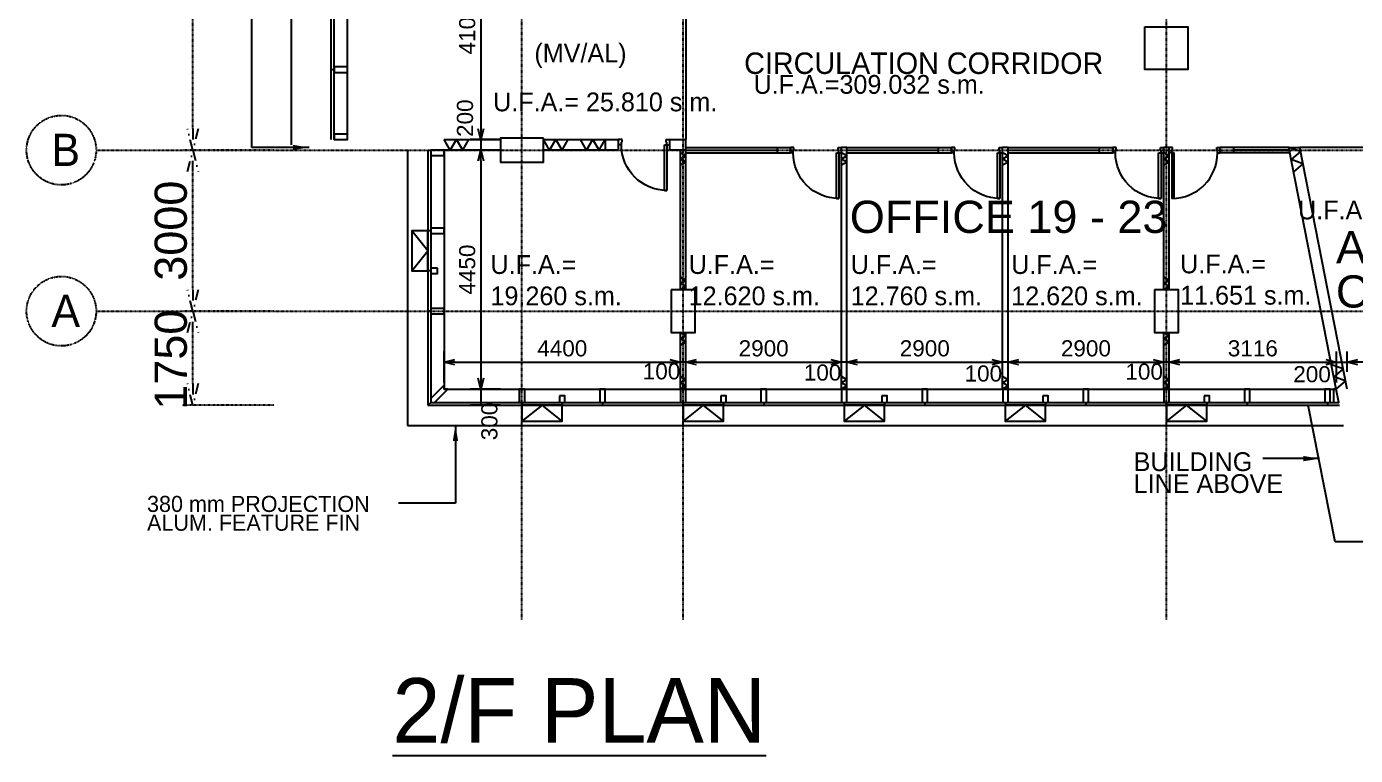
# Model space of a CAD drawing. Header units: millimetres. Extents: x 519 to 50132, y 345 to 55394.
# Drawn here: x 519 to 25263, y 1986 to 15566 of the extents above; entities that cross this region are included whole.
import ezdxf

# ---------------------------------------------------------------- set-up
doc = ezdxf.new("R2010")
doc.units = ezdxf.units.MM
doc.linetypes.add('DASHDOT', pattern=[1, 0.5, -0.25, 0, -0.25])
doc.layers.get('0').update_dxf_attribs({"color": 8})
doc.layers.get('Defpoints').update_dxf_attribs({"color": 8})
for name, color, linetype in [('DLN020__', 8, 'DASHDOT'), ('DLN030', 8, 'Continuous'), ('DLN040__', 8, 'Continuous'), ('DLN041_1', 8, 'Continuous'), ('DLN041__', 8, 'Continuous'), ('DLN061__1', 8, 'Continuous'), ('DLN210__', 8, 'Continuous'), ('DLN220__', 8, 'Continuous'), ('DLN280__', 8, 'Continuous'), ('DLN314__', 8, 'Continuous'), ('DLN324__', 8, 'Continuous'), ('DLN325__', 8, 'Continuous'), ('FITDOOR', 8, 'Continuous')]:
    doc.layers.add(name, color=color, linetype=linetype)
doc.styles.add('A_IAS_GRID$0$Standard', font='txt')
doc.styles.add('SWIS721LT450', font='swissl.ttf')
doc.styles.add('SWIS721LT750', font='swissl.ttf')
doc.dimstyles.new('INTDIM', dxfattribs={"dimscale": 200, "dimtxt": 2.25, "dimasz": 1.5, "dimexe": 1, "dimexo": 0, "dimgap": 1, "dimtad": 1, "dimdec": 0, "dimrnd": 1, "dimzin": 1, "dimdsep": 46, "dimtxsty": 'SWIS721LT450', "dimcen": 1, "dimclrd": 256, "dimclre": 256, "dimclrt": 256, "dimaunit": 1, "dimadec": 3, "dimazin": 0, "dimtfac": 1, "dimtdec": 0, "dimtix": 1, "dimtmove": 2, "dimatfit": 0, "dimfxl": 1, "dimtolj": 1, "dimtzin": 0, "dimarcsym": 0})

# ---------------------------------------------------------------- blocks, each defined once
blk = doc.blocks.new('DIMARR')
for p, q in [((-1, 0.25), (0, 0)), ((-1, 0), (0, 0)), ((0, 0), (-1, -0.25))]:
    blk.add_line(p, q)
blk = doc.blocks.new('*D244')
at = {"layer": 'Defpoints', "color": 0, "transparency": 16777216}
for p in [(3616, 13263), (5325, 13263), (5325, 10263)]:
    blk.add_point(p, dxfattribs=at)
at = {"layer": 'DLN020__', "lineweight": -2, "transparency": 16777216}
for p, q in [((5125, 13263), (3416, 13263)), ((3616, 10663), (3616, 12863)), ((5125, 10263), (3416, 10263))]:
    blk.add_line(p, q, dxfattribs=at)
at = {"layer": 'DLN020__', "lineweight": -2, "transparency": 16777216, "xscale": 400, "yscale": 400, "zscale": 400}
for p, rotation in [((3616, 13263), 90), ((3616, 10263), 270)]:
    blk.add_blockref('DIMARR', p, dxfattribs=dict(at, rotation=rotation))
at = {"layer": 'DLN020__', "transparency": 16777216, "insert": (3208, 11763), "char_height": 600, "attachment_point": 5, "rotation": 90, "style": 'SWIS721LT450'}
blk.add_mtext('\\A1;3000', dxfattribs=at)
blk = doc.blocks.new('*D245')
at = {"layer": 'Defpoints', "color": 0, "transparency": 16777216}
for p in [(3616, 22263), (5325, 22263), (5325, 13263)]:
    blk.add_point(p, dxfattribs=at)
at = {"layer": 'DLN020__', "lineweight": -2, "transparency": 16777216}
for p, q in [((5125, 22263), (3416, 22263)), ((3616, 13663), (3616, 21863)), ((5125, 13263), (3416, 13263))]:
    blk.add_line(p, q, dxfattribs=at)
at = {"layer": 'DLN020__', "lineweight": -2, "transparency": 16777216, "xscale": 400, "yscale": 400, "zscale": 400}
for p, rotation in [((3616, 22263), 90), ((3616, 13263), 270)]:
    blk.add_blockref('DIMARR', p, dxfattribs=dict(at, rotation=rotation))
at = {"layer": 'DLN020__', "transparency": 16777216, "insert": (3208, 17763), "char_height": 600, "attachment_point": 5, "rotation": 90, "style": 'SWIS721LT450'}
blk.add_mtext('\\A1;9000', dxfattribs=at)
blk = doc.blocks.new('*D252')
at = {"layer": 'Defpoints', "color": 0, "transparency": 16777216}
for p in [(3616, 10263), (5325, 10263), (5325, 8513)]:
    blk.add_point(p, dxfattribs=at)
at = {"layer": 'DLN020__', "lineweight": -2, "transparency": 16777216}
for p, q in [((5125, 10263), (3416, 10263)), ((3616, 8913), (3616, 9863)), ((5125, 8513), (3416, 8513))]:
    blk.add_line(p, q, dxfattribs=at)
at = {"layer": 'DLN020__', "lineweight": -2, "transparency": 16777216, "xscale": 400, "yscale": 400, "zscale": 400}
for p, rotation in [((3616, 10263), 90), ((3616, 8513), 270)]:
    blk.add_blockref('DIMARR', p, dxfattribs=dict(at, rotation=rotation))
at = {"layer": 'DLN020__', "transparency": 16777216, "insert": (3208, 9360), "char_height": 600, "attachment_point": 5, "rotation": 90, "style": 'SWIS721LT450'}
blk.add_mtext('\\A1;1750', dxfattribs=at)
blk = doc.blocks.new('*D298')
at = {"layer": 'Defpoints', "color": 0, "transparency": 16777216}
for p in [(24910, 9314), (21794, 8732), (24910, 8732)]:
    blk.add_point(p, dxfattribs=at)
at = {"layer": 'DLN030', "lineweight": -2, "transparency": 16777216}
for p, q in [((21794, 8932), (21794, 9514)), ((24910, 8932), (24910, 9514)), ((21994, 9314), (24710, 9314))]:
    blk.add_line(p, q, dxfattribs=at)
at = {"layer": 'DLN030', "lineweight": -2, "transparency": 16777216, "xscale": 200, "yscale": 200, "zscale": 200, "rotation": 180}
blk.add_blockref('DIMARR', (21794, 9314), dxfattribs=at)
at = {"layer": 'DLN030', "lineweight": -2, "transparency": 16777216, "xscale": 200, "yscale": 200, "zscale": 200}
blk.add_blockref('DIMARR', (24910, 9314), dxfattribs=at)
at = {"layer": 'DLN030', "transparency": 16777216, "insert": (23352, 9569), "char_height": 300, "attachment_point": 5, "style": 'SWIS721LT450'}
blk.add_mtext('\\A1;3116', dxfattribs=at)
blk = doc.blocks.new('*D300')
at = {"layer": 'Defpoints', "color": 0, "transparency": 16777216}
for p in [(21694, 9314), (18794, 8732), (21694, 8732)]:
    blk.add_point(p, dxfattribs=at)
at = {"layer": 'DLN030', "lineweight": -2, "transparency": 16777216}
for p, q in [((18794, 8932), (18794, 9514)), ((21694, 8932), (21694, 9514)), ((18994, 9314), (21494, 9314))]:
    blk.add_line(p, q, dxfattribs=at)
at = {"layer": 'DLN030', "lineweight": -2, "transparency": 16777216, "xscale": 200, "yscale": 200, "zscale": 200, "rotation": 180}
blk.add_blockref('DIMARR', (18794, 9314), dxfattribs=at)
at = {"layer": 'DLN030', "lineweight": -2, "transparency": 16777216, "xscale": 200, "yscale": 200, "zscale": 200}
blk.add_blockref('DIMARR', (21694, 9314), dxfattribs=at)
at = {"layer": 'DLN030', "transparency": 16777216, "insert": (20244, 9569), "char_height": 300, "attachment_point": 5, "style": 'SWIS721LT450'}
blk.add_mtext('\\A1;2900', dxfattribs=at)
blk = doc.blocks.new('*D301')
at = {"layer": 'Defpoints', "color": 0, "transparency": 16777216}
for p in [(18694, 9314), (15794, 8732), (18694, 8732)]:
    blk.add_point(p, dxfattribs=at)
at = {"layer": 'DLN030', "lineweight": -2, "transparency": 16777216}
for p, q in [((15794, 8932), (15794, 9514)), ((18694, 8932), (18694, 9514)), ((15994, 9314), (18494, 9314))]:
    blk.add_line(p, q, dxfattribs=at)
at = {"layer": 'DLN030', "lineweight": -2, "transparency": 16777216, "xscale": 200, "yscale": 200, "zscale": 200, "rotation": 180}
blk.add_blockref('DIMARR', (15794, 9314), dxfattribs=at)
at = {"layer": 'DLN030', "lineweight": -2, "transparency": 16777216, "xscale": 200, "yscale": 200, "zscale": 200}
blk.add_blockref('DIMARR', (18694, 9314), dxfattribs=at)
at = {"layer": 'DLN030', "transparency": 16777216, "insert": (17244, 9569), "char_height": 300, "attachment_point": 5, "style": 'SWIS721LT450'}
blk.add_mtext('\\A1;2900', dxfattribs=at)
blk = doc.blocks.new('*D302')
at = {"layer": 'Defpoints', "color": 0, "transparency": 16777216}
for p in [(15694, 9314), (12794, 8732), (15694, 8732)]:
    blk.add_point(p, dxfattribs=at)
at = {"layer": 'DLN030', "lineweight": -2, "transparency": 16777216}
for p, q in [((12794, 8932), (12794, 9514)), ((15694, 8932), (15694, 9514)), ((12994, 9314), (15494, 9314))]:
    blk.add_line(p, q, dxfattribs=at)
at = {"layer": 'DLN030', "lineweight": -2, "transparency": 16777216, "xscale": 200, "yscale": 200, "zscale": 200, "rotation": 180}
blk.add_blockref('DIMARR', (12794, 9314), dxfattribs=at)
at = {"layer": 'DLN030', "lineweight": -2, "transparency": 16777216, "xscale": 200, "yscale": 200, "zscale": 200}
blk.add_blockref('DIMARR', (15694, 9314), dxfattribs=at)
at = {"layer": 'DLN030', "transparency": 16777216, "insert": (14244, 9569), "char_height": 300, "attachment_point": 5, "style": 'SWIS721LT450'}
blk.add_mtext('\\A1;2900', dxfattribs=at)
blk = doc.blocks.new('*D303')
at = {"layer": 'Defpoints', "color": 0, "transparency": 16777216}
for p in [(21694, 9314), (21694, 8732), (21794, 8732)]:
    blk.add_point(p, dxfattribs=at)
at = {"layer": 'DLN030', "lineweight": -2, "transparency": 16777216}
for p, q in [((21694, 8932), (21694, 9514)), ((21794, 8932), (21794, 9514)), ((21794, 9314), (21694, 9314))]:
    blk.add_line(p, q, dxfattribs=at)
at = {"layer": 'DLN030', "transparency": 16777216, "insert": (21329, 9135), "char_height": 300, "attachment_point": 5, "style": 'SWIS721LT450'}
blk.add_mtext('\\A1;100', dxfattribs=at)
blk = doc.blocks.new('*D304')
at = {"layer": 'Defpoints', "color": 0, "transparency": 16777216}
for p in [(18694, 9314), (18694, 8732), (18794, 8732)]:
    blk.add_point(p, dxfattribs=at)
at = {"layer": 'DLN030', "lineweight": -2, "transparency": 16777216}
for p, q in [((18694, 8932), (18694, 9514)), ((18794, 8932), (18794, 9514)), ((18794, 9314), (18694, 9314))]:
    blk.add_line(p, q, dxfattribs=at)
at = {"layer": 'DLN030', "transparency": 16777216, "insert": (18334, 9100), "char_height": 300, "attachment_point": 5, "style": 'SWIS721LT450'}
blk.add_mtext('\\A1;100', dxfattribs=at)
blk = doc.blocks.new('*D305')
at = {"layer": 'Defpoints', "color": 0, "transparency": 16777216}
for p in [(15694, 9314), (15694, 8732), (15794, 8732)]:
    blk.add_point(p, dxfattribs=at)
at = {"layer": 'DLN030', "lineweight": -2, "transparency": 16777216}
for p, q in [((15694, 8932), (15694, 9514)), ((15794, 8932), (15794, 9514)), ((15794, 9314), (15694, 9314))]:
    blk.add_line(p, q, dxfattribs=at)
at = {"layer": 'DLN030', "transparency": 16777216, "insert": (15341, 9118), "char_height": 300, "attachment_point": 5, "style": 'SWIS721LT450'}
blk.add_mtext('\\A1;100', dxfattribs=at)
blk = doc.blocks.new('*D306')
at = {"layer": 'Defpoints', "color": 0, "transparency": 16777216}
for p in [(12694, 9314), (12694, 8732), (12794, 8732)]:
    blk.add_point(p, dxfattribs=at)
at = {"layer": 'DLN030', "lineweight": -2, "transparency": 16777216}
for p, q in [((12694, 8932), (12694, 9514)), ((12794, 8932), (12794, 9514)), ((12794, 9314), (12694, 9314))]:
    blk.add_line(p, q, dxfattribs=at)
at = {"layer": 'DLN030', "transparency": 16777216, "insert": (12342, 9141), "char_height": 300, "attachment_point": 5, "style": 'SWIS721LT450'}
blk.add_mtext('\\A1;100', dxfattribs=at)
blk = doc.blocks.new('*D307')
at = {"layer": 'Defpoints', "color": 0, "transparency": 16777216}
for p in [(12694, 9314), (8294, 8732), (12694, 8732)]:
    blk.add_point(p, dxfattribs=at)
at = {"layer": 'DLN030', "lineweight": -2, "transparency": 16777216}
for p, q in [((8294, 8932), (8294, 9514)), ((12694, 8932), (12694, 9514)), ((8494, 9314), (12494, 9314))]:
    blk.add_line(p, q, dxfattribs=at)
at = {"layer": 'DLN030', "lineweight": -2, "transparency": 16777216, "xscale": 200, "yscale": 200, "zscale": 200, "rotation": 180}
blk.add_blockref('DIMARR', (8294, 9314), dxfattribs=at)
at = {"layer": 'DLN030', "lineweight": -2, "transparency": 16777216, "xscale": 200, "yscale": 200, "zscale": 200}
blk.add_blockref('DIMARR', (12694, 9314), dxfattribs=at)
at = {"layer": 'DLN030', "transparency": 16777216, "insert": (10494, 9569), "char_height": 300, "attachment_point": 5, "style": 'SWIS721LT450'}
blk.add_mtext('\\A1;4400', dxfattribs=at)
blk = doc.blocks.new('*D323')
at = {"layer": 'Defpoints', "color": 0, "transparency": 16777216}
for p in [(9545, 17563), (8979, 13463), (9545, 13463)]:
    blk.add_point(p, dxfattribs=at)
at = {"layer": 'DLN030', "lineweight": -2, "transparency": 16777216}
for p, q in [((9345, 17563), (8779, 17563)), ((8979, 17363), (8979, 13663)), ((9345, 13463), (8779, 13463))]:
    blk.add_line(p, q, dxfattribs=at)
at = {"layer": 'DLN030', "lineweight": -2, "transparency": 16777216, "xscale": 200, "yscale": 200, "zscale": 200}
for p, rotation in [((8979, 17563), 90), ((8979, 13463), 270)]:
    blk.add_blockref('DIMARR', p, dxfattribs=dict(at, rotation=rotation))
at = {"layer": 'DLN030', "transparency": 16777216, "insert": (8725, 15513), "char_height": 300, "attachment_point": 5, "rotation": 90, "style": 'SWIS721LT450'}
blk.add_mtext('\\A1;4100', dxfattribs=at)
blk = doc.blocks.new('*D324')
at = {"layer": 'Defpoints', "color": 0, "transparency": 16777216}
for p in [(9545, 13463), (8979, 13263), (9545, 13263)]:
    blk.add_point(p, dxfattribs=at)
at = {"layer": 'DLN030', "lineweight": -2, "transparency": 16777216}
for p, q in [((9345, 13463), (8779, 13463)), ((8979, 13463), (8979, 13263)), ((9345, 13263), (8779, 13263))]:
    blk.add_line(p, q, dxfattribs=at)
at = {"layer": 'DLN030', "transparency": 16777216, "insert": (8684, 13859), "char_height": 300, "attachment_point": 5, "rotation": 90, "style": 'SWIS721LT450'}
blk.add_mtext('\\A1;200', dxfattribs=at)
blk = doc.blocks.new('*D325')
at = {"layer": 'Defpoints', "color": 0, "transparency": 16777216}
for p in [(9545, 13263), (8979, 8813), (9545, 8813)]:
    blk.add_point(p, dxfattribs=at)
at = {"layer": 'DLN030', "lineweight": -2, "transparency": 16777216}
for p, q in [((9345, 13263), (8779, 13263)), ((8979, 13063), (8979, 9013)), ((9345, 8813), (8779, 8813))]:
    blk.add_line(p, q, dxfattribs=at)
at = {"layer": 'DLN030', "lineweight": -2, "transparency": 16777216, "xscale": 200, "yscale": 200, "zscale": 200}
for p, rotation in [((8979, 13263), 90), ((8979, 8813), 270)]:
    blk.add_blockref('DIMARR', p, dxfattribs=dict(at, rotation=rotation))
at = {"layer": 'DLN030', "transparency": 16777216, "insert": (8725, 11038), "char_height": 300, "attachment_point": 5, "rotation": 90, "style": 'SWIS721LT450'}
blk.add_mtext('\\A1;4450', dxfattribs=at)
blk = doc.blocks.new('*D326')
at = {"layer": 'Defpoints', "color": 0, "transparency": 16777216}
for p in [(9545, 8813), (8979, 8513), (9545, 8513)]:
    blk.add_point(p, dxfattribs=at)
at = {"layer": 'DLN030', "lineweight": -2, "transparency": 16777216}
for p, q in [((9345, 8813), (8779, 8813)), ((8979, 8813), (8979, 8513)), ((9345, 8513), (8779, 8513))]:
    blk.add_line(p, q, dxfattribs=at)
at = {"layer": 'DLN030', "transparency": 16777216, "insert": (9138, 8208), "char_height": 300, "attachment_point": 5, "rotation": 90, "style": 'SWIS721LT450'}
blk.add_mtext('\\A1;300', dxfattribs=at)
blk = doc.blocks.new('*D336')
at = {"layer": 'Defpoints', "color": 0, "transparency": 16777216}
for p in [(25110, 9314), (24910, 8932), (25110, 8932)]:
    blk.add_point(p, dxfattribs=at)
at = {"layer": 'DLN030', "lineweight": -2, "transparency": 16777216}
for p, q in [((24910, 9132), (24910, 9514)), ((25110, 9132), (25110, 9514)), ((24910, 9314), (25110, 9314))]:
    blk.add_line(p, q, dxfattribs=at)
at = {"layer": 'DLN030', "transparency": 16777216, "insert": (24455, 9087), "char_height": 300, "attachment_point": 5, "style": 'SWIS721LT450'}
blk.add_mtext('\\A1;200', dxfattribs=at)
blk = doc.blocks.new('*D338')
at = {"layer": 'Defpoints', "color": 0, "transparency": 16777216}
for p in [(25110, 9314), (25110, 8988), (29210, 8790)]:
    blk.add_point(p, dxfattribs=at)
at = {"layer": 'DLN030', "lineweight": -2, "transparency": 16777216}
for p, q in [((25110, 9188), (25110, 9514)), ((29210, 8990), (29210, 9514)), ((29010, 9314), (25310, 9314))]:
    blk.add_line(p, q, dxfattribs=at)
at = {"layer": 'DLN030', "lineweight": -2, "transparency": 16777216, "xscale": 200, "yscale": 200, "zscale": 200, "rotation": 180}
blk.add_blockref('DIMARR', (25110, 9314), dxfattribs=at)
at = {"layer": 'DLN030', "lineweight": -2, "transparency": 16777216, "xscale": 200, "yscale": 200, "zscale": 200}
blk.add_blockref('DIMARR', (29210, 9314), dxfattribs=at)
at = {"layer": 'DLN030', "transparency": 16777216, "insert": (27160, 9569), "char_height": 300, "attachment_point": 5, "style": 'SWIS721LT450'}
blk.add_mtext('\\A1;4100', dxfattribs=at)
blk = doc.blocks.new('DR1CR2')
at = {"layer": 'FITDOOR'}
for p, q in [((-50, 0), (-50, -50)), ((-50, 0), (0, 0)), ((0, 0), (0, -25)), ((-62.5, -50), (-50, -50)), ((-62.5, -50), (-62.5, -100)), ((-62.5, -100), (0, -100)), ((-12, -25), (0, -25)), ((-12, -75), (0, -75)), ((0, -75), (0, -100))]:
    blk.add_line(p, q, dxfattribs=at)
blk = doc.blocks.new('DR1AD')
at = {"layer": 'FITDOOR'}
for p, q in [((-45, 1), (0, 1)), ((-45, 1), (-45, 0)), ((0, 0), (0, 1)), ((-45, 0), (0, 0))]:
    blk.add_line(p, q, dxfattribs=at)
blk = doc.blocks.new('DR1AM')
at = {"layer": 'FITDOOR'}
blk.add_arc((0, 0), 1, 90, 180, dxfattribs=at)
blk = doc.blocks.new('DR1CL2')
at = {"layer": 'FITDOOR'}
for p, q in [((50, 0), (0, 0)), ((0, 0), (0, -25)), ((50, 0), (50, -50)), ((12, -25), (0, -25)), ((0, -75), (0, -100)), ((12, -75), (0, -75)), ((62.5, -100), (0, -100)), ((62.5, -50), (50, -50)), ((62.5, -50), (62.5, -100))]:
    blk.add_line(p, q, dxfattribs=at)
blk = doc.blocks.new('A$C75032E79')
at = {"layer": 'DLN314__', "ltscale": 0.05}
blk.add_lwpolyline([(-750, 0), (0, 0), (0, 300), (-750, 300)], close=True, dxfattribs=at)
blk.add_lwpolyline([(-750, 300), (-375, 0), (0, 300)], dxfattribs=at)
blk = doc.blocks.new('MAGENTA')
at = {"layer": 'DLN314__'}
blk.add_line((-212508, -468222), (-212508, -468172), dxfattribs=at)
blk.add_lwpolyline([(-212458, -468472), (-212458, -468222), (-212558, -468222), (-212558, -468472)], close=True, dxfattribs=at)
blk = doc.blocks.new('MAGENTA-3')
at = {"layer": 'DLN314__'}
blk.add_line((-214208, -468222), (-214258, -468172), dxfattribs=at)
blk.add_lwpolyline([(-213958, -468543), (-213958, -468472), (-213887, -468472), (-214137, -468222), (-214208, -468222), (-214208, -468293)], close=True, dxfattribs=at)
blk = doc.blocks.new('MAGETA-2')
at = {"layer": 'DLN314__'}
blk.add_line((-211908, -468637), (-211908, -468587), dxfattribs=at)
blk.add_lwpolyline([(-211858, -468762), (-211858, -468637), (-211958, -468637), (-211958, -468762)], close=True, dxfattribs=at)
blk = doc.blocks.new('w')
at = {"layer": 'DLN061__1'}
for p, q in [((-380707, -515975), (-380854, -515719)), ((-380707, -515975), (-380559, -515719)), ((-380411, -515975), (-380559, -515719)), ((-380411, -515975), (-380263, -515719))]:
    blk.add_line(p, q, dxfattribs=at)

msp = doc.modelspace()

# ---------------------------------------------------------------- linework, layer by layer
at = {"layer": 'DLN020__'}
for p, q in [((9743.8, 4513.1), (9743.8, 51263.1)), ((12743.8, 4513.1), (12743.8, 51263.1)), ((21743.8, 4513.1), (21743.8, 51263.1)), ((1814.6, 13263.1), (45493.8, 13263.1)), ((1814.6, 10263.1), (45493.8, 10263.1))]:
    msp.add_line(p, q, dxfattribs=at)
for centre in [(1166.9, 13263.1), (1166.9, 10263.1)]:
    msp.add_circle(centre, 647.6, dxfattribs=at)
at = {"layer": 'DLN210__'}
msp.add_line((5443.8, 17663.1), (5443.8, 13363.7), dxfattribs=at)
at = {"layer": 'DLN220__', "ltscale": 0.05}
for p, q in [((12793.8, 17563.1), (12793.8, 13463.1)), ((28318.8, 13313.1), (24226.4, 13313.1)), ((24883.8, 5963.1), (24383.8, 8513.1)), ((25463.8, 5963.1), (24883.8, 5963.1))]:
    msp.add_line(p, q, dxfattribs=at)
at = {"layer": 'DLN220__'}
for p, q in [((8293.8, 13463.1), (9343.8, 13463.1)), ((10143.8, 13463.1), (11543.8, 13463.1)), ((11293.8, 13463.1), (11293.8, 13263.1)), ((11543.8, 13263.1), (11543.8, 13463.1)), ((12493.8, 13463.1), (12793.8, 13463.1)), ((12493.8, 13263.1), (12493.8, 13463.1)), ((12793.8, 13213.1), (12793.8, 13463.1)), ((9343.8, 13263.1), (8293.8, 13263.1)), ((11543.8, 13263.1), (10143.8, 13263.1)), ((12793.8, 13263.1), (12493.8, 13263.1)), ((12693.8, 10663.1), (12693.8, 13263.1)), ((12793.8, 10663.1), (12793.8, 13213.1)), ((14493.8, 13313.1), (14743.8, 13313.1)), ((14493.8, 13313.1), (14493.8, 13213.1)), ((14493.8, 13213.1), (14743.8, 13213.1)), ((14743.8, 13213.1), (14743.8, 13313.1)), ((14743.8, 13313.1), (14743.8, 13213.1)), ((14743.8, 13313.1), (14743.8, 13213.1)), ((15793.8, 13313.1), (15693.8, 13313.1)), ((15693.8, 8813.1), (15693.8, 13313.1)), ((15793.8, 8813.1), (15793.8, 13313.1)), ((17493.8, 13313.1), (17743.8, 13313.1)), ((17493.8, 13313.1), (17493.8, 13213.1)), ((17493.8, 13213.1), (17743.8, 13213.1)), ((17743.8, 13213.1), (17743.8, 13313.1)), ((17743.8, 13313.1), (17743.8, 13213.1)), ((17743.8, 13313.1), (17743.8, 13213.1)), ((18793.8, 13313.1), (18693.8, 13313.1)), ((18693.8, 8813.1), (18693.8, 13313.1)), ((18793.8, 8813.1), (18793.8, 13313.1)), ((20493.8, 13313.1), (20743.8, 13313.1)), ((20493.8, 13313.1), (20493.8, 13213.1)), ((20493.8, 13213.1), (20743.8, 13213.1)), ((20743.8, 13213.1), (20743.8, 13313.1)), ((20743.8, 13313.1), (20743.8, 13213.1)), ((20743.8, 13313.1), (20743.8, 13213.1)), ((21793.8, 13313.1), (21693.8, 13313.1)), ((21693.8, 10663.1), (21693.8, 13313.1)), ((21793.8, 10663.1), (21793.8, 13313.1)), ((22743.8, 13213.1), (22743.8, 13313.1)), ((22743.8, 13313.1), (22743.8, 13213.1)), ((22993.8, 13313.1), (22743.8, 13313.1)), ((22743.8, 13313.1), (22743.8, 13213.1)), ((22993.8, 13213.1), (22743.8, 13213.1)), ((22993.8, 13313.1), (22993.8, 13213.1)), ((24905, 8813.1), (24022.6, 13313.1)), ((24022.6, 13313.1), (24226.4, 13313.1)), ((25108.8, 8813.1), (24226.4, 13313.1)), ((12693.8, 8813.1), (12693.8, 9863.1)), ((12793.8, 8813.1), (12793.8, 9863.1)), ((21693.8, 8813.1), (21693.8, 9863.1)), ((21793.8, 8813.1), (21793.8, 9863.1))]:
    msp.add_line(p, q, dxfattribs=at)
at = {"layer": 'DLN280__'}
for points in [[(21343.8, 15563.1), (22143.8, 15563.1), (22143.8, 14763.1), (21343.8, 14763.1)], [(10143.8, 13488.1), (9343.8, 13488.1), (9343.8, 13038.1), (10143.8, 13038.1)], [(12518.8, 10663.1), (12518.8, 9863.1), (12968.8, 9863.1), (12968.8, 10663.1)], [(21518.8, 10663.1), (21518.8, 9863.1), (21968.8, 9863.1), (21968.8, 10663.1)]]:
    msp.add_lwpolyline(points, close=True, dxfattribs=at)
at = {"layer": 'DLN314__'}
for p, q in [((6193.8, 13463.1), (6193.8, 17563.1)), ((6243.8, 13463.1), (6243.8, 17563.1)), ((6493.8, 13463.1), (6493.8, 17563.1)), ((7613.8, 13263.1), (7613.8, 8133.1)), ((7993.8, 13263.1), (7993.8, 8513.1)), ((8043.8, 13263.1), (8043.8, 8563.1)), ((8293.8, 13263.1), (8293.8, 8813.1)), ((8293.8, 8813.1), (24905, 8813.1)), ((7993.8, 8513.1), (24963.8, 8513.1)), ((8043.8, 8563.1), (24954, 8563.1)), ((7613.8, 8133.1), (25038.3, 8133.1))]:
    msp.add_line(p, q, dxfattribs=at)
for points in [[(6493.8, 13563.1), (6243.8, 13563.1), (6243.8, 13463.1), (6493.8, 13463.1)], [(8293.8, 13263.1), (8043.8, 13263.1), (8043.8, 13163.1), (8293.8, 13163.1)], [(24855, 8813.1), (24855, 8563.1), (24954, 8563.1), (24905, 8813.1)]]:
    msp.add_lwpolyline(points, close=True, dxfattribs=at)
at = {"layer": 'DLN324__'}
for p, q in [((12793.8, 13313.1), (14493.8, 13313.1)), ((12793.8, 13263.1), (14493.8, 13263.1)), ((12793.8, 13213.1), (14493.8, 13213.1)), ((15793.8, 13313.1), (17493.8, 13313.1)), ((15793.8, 13263.1), (17493.8, 13263.1)), ((15793.8, 13213.1), (17493.8, 13213.1)), ((18793.8, 13313.1), (20493.8, 13313.1)), ((18793.8, 13263.1), (20493.8, 13263.1)), ((18793.8, 13213.1), (20493.8, 13213.1)), ((24022.6, 13313.1), (22993.8, 13313.1)), ((24032.4, 13263.1), (22993.8, 13263.1)), ((24042.2, 13213.1), (22993.8, 13213.1))]:
    msp.add_line(p, q, dxfattribs=at)

# ---------------------------------------------------------------- block references
at = {"layer": 'DLN061__1', "xscale": 0.78125, "yscale": 0.78125, "zscale": 0.78125}
for p in [(305836.3, 416368.9), (307686.3, 416368.9), (308374.4, 416368.9)]:
    msp.add_blockref('w', p, dxfattribs=at)
at = {"layer": 'DLN061__1'}
for p, xscale, yscale, zscale, rotation in [((-188759.1, 161753.4), 0.390625, 0.390625, 0.390625, 90), ((-185759.1, 161753.4), 0.390625, 0.390625, 0.390625, 90), ((-182759.1, 161753.4), 0.390625, 0.390625, 0.390625, 90), ((-179759.1, 161753.4), 0.390625, 0.390625, 0.390625, 90), ((-428520.7, 227310), 0.7812500000071383, 0.7812500000071383, 0.7812500000071383, 101.0946761573562), ((-188759.1, 159434.3), 0.390625, 0.390625, 0.390625, 90), ((-179759.1, 159434.3), 0.390625, 0.390625, 0.390625, 90), ((-188759.1, 158403.4), 0.390625, 0.390625, 0.390625, 90), ((-179759.1, 158403.4), 0.390625, 0.390625, 0.390625, 90), ((-427727.1, 223263.2), 0.7812500000071383, 0.7812500000071383, 0.7812500000071383, 101.0946761573562), ((-188759.1, 157584.3), 0.390625, 0.390625, 0.390625, 90), ((-185759.1, 157584.3), 0.390625, 0.390625, 0.390625, 90), ((-182759.1, 157584.3), 0.390625, 0.390625, 0.390625, 90), ((-179759.1, 157584.3), 0.390625, 0.390625, 0.390625, 90)]:
    msp.add_blockref('w', p, dxfattribs=dict(at, xscale=xscale, yscale=yscale, zscale=zscale, rotation=rotation))
at = {"layer": 'DLN314__'}
for name, p, rotation in [('MAGENTA', (-461978.2, 227270.6), 89.99999999999999), ('MAGENTA', (-460178.2, 224270.6), 89.99999999999999), ('MAGETA-2', (-460593, 222920.8), 89.99999999999999), ('MAGENTA', (-460178.2, 222770.6), 89.99999999999999), ('MAGENTA-3', (-460178.2, 222770.6), 89.99999992756261), ('MAGENTA', (-202763.8, -459658.9), 180), ('MAGETA-2', (-201414, -460073.8), 180), ('MAGENTA', (-201263.8, -459658.9), 180), ('MAGENTA', (-199763.8, -459658.9), 180), ('MAGETA-2', (-198414, -460073.8), 180), ('MAGENTA', (-198263.8, -459658.9), 180), ('MAGENTA', (-196763.8, -459658.9), 180), ('MAGETA-2', (-195414, -460073.8), 180), ('MAGENTA', (-195263.8, -459658.9), 180), ('MAGENTA', (-193763.8, -459658.9), 180), ('MAGETA-2', (-192414, -460073.8), 180), ('MAGENTA', (-192263.8, -459658.9), 180), ('MAGENTA', (-190763.8, -459658.9), 180), ('MAGETA-2', (-189414, -460073.8), 180), ('MAGENTA', (-189263.8, -459658.9), 180), ('MAGENTA', (-187763.8, -459658.9), 180)]:
    msp.add_blockref(name, p, dxfattribs=dict(at, rotation=rotation))
at = {"layer": 'DLN314__', "ltscale": 0.05}
for p, rotation in [((7993.8, 11763.1), 90), ((9743.8, 8513.1), 180), ((12743.8, 8513.1), 180), ((15743.8, 8513.1), 180), ((18743.8, 8513.1), 180), ((21743.8, 8513.1), 180)]:
    msp.add_blockref('A$C75032E79', p, dxfattribs=dict(at, rotation=rotation))
at = {"layer": 'DLN325__', "xscale": -1, "rotation": 180}
for name, p in [('DR1CL2', (11543.8, 13363.1)), ('DR1CR2', (12493.8, 13363.1)), ('DR1CL2', (14743.8, 13213.1)), ('DR1CR2', (15693.8, 13213.1)), ('DR1CL2', (17743.8, 13213.1)), ('DR1CR2', (18693.8, 13213.1)), ('DR1CL2', (20743.8, 13213.1)), ('DR1CR2', (21693.8, 13213.1))]:
    msp.add_blockref(name, p, dxfattribs=at)
at = {"layer": 'DLN325__', "yscale": 850, "zscale": 850}
for p, xscale, rotation in [((12443.8, 13363.1), -850, 180), ((15643.8, 13213.1), -850, 180), ((18643.8, 13213.1), -850, 180), ((21643.8, 13213.1), -850, 180), ((21843.8, 13213.1), 850, 179.9999999999922)]:
    msp.add_blockref('DR1AM', p, dxfattribs=dict(at, xscale=xscale, rotation=rotation))
at = {"layer": 'DLN325__', "xscale": -1, "yscale": 850, "rotation": 180}
for p in [(12443.8, 13363.1), (15643.8, 13213.1), (18643.8, 13213.1), (21643.8, 13213.1)]:
    msp.add_blockref('DR1AD', p, dxfattribs=at)
at = {"layer": 'DLN325__', "rotation": 180}
for name, p in [('DR1CR2', (21793.8, 13213.1)), ('DR1CL2', (22743.8, 13213.1))]:
    msp.add_blockref(name, p, dxfattribs=at)
at = {"layer": 'DLN325__', "yscale": 850, "rotation": 180}
msp.add_blockref('DR1AD', (21843.8, 13213.1), dxfattribs=at)

# ---------------------------------------------------------------- texts
at = {"layer": 'DLN020__', "char_height": 600, "width": 17069.008, "attachment_point": 1, "style": 'A_IAS_GRID$0$Standard'}
for s, insert in [('B', (980.4, 13568.3)), ('A', (980.4, 10568.3))]:
    msp.add_mtext(s, dxfattribs=dict(at, insert=insert))
at = {"layer": 'DLN040__', "attachment_point": 7, "line_spacing_factor": 0.7, "style": 'SWIS721LT750'}
for s, insert, char_height, width in [('{\\fUnivers|b0|i0|c0|p34;BUILDING LINE ABOVE}', (21133.2, 6870.7), 350, 3334.008), ('{\\fUnivers|b0|i0|c0|p34;380 mm PROJECTION ALUM. FEATURE FIN}', (2762.4, 6168), 300, 4867.131)]:
    msp.add_mtext(s, dxfattribs=dict(at, insert=insert, char_height=char_height, width=width))
at = {"layer": 'DLN040__', "insert": (7332.7, 2209), "char_height": 1200, "width": 19692, "attachment_point": 7, "style": 'SWIS721LT750'}
msp.add_mtext('{\\fUnivers|b0|i0|c0|p34;\\L2/F PLAN}', dxfattribs=at)
at = {"layer": 'DLN041_1', "style": 'SWIS721LT750'}
for s, p in [('OFFICE 19 - 23', (15847.9, 11721)), ('ANCILLARY', (24901.2, 11156.8)), ('OFFICE 4', (24901.2, 10331))]:
    msp.add_text(s, height=600, dxfattribs=at).set_placement(p)
at = {"layer": 'DLN041_1', "char_height": 350, "attachment_point": 7, "style": 'SWIS721LT750'}
for s, insert, width in [('{\\fUnivers|b0|i0|c0|p34;(MV/AL)}', (9974.8, 14791.7), 9007.441), ('{\\fUnivers|b0|i0|c0|p34;U.F.A.=309.032 s.m.}', (14055.8, 14308.4), 7280.208), ('{\\fUnivers|b0|i0|c0|p34;U.F.A.= 25.810 s.m.}', (9206, 13982.2), 7280.208), ('{\\fUnivers|b0|i0|c0|p34;U.F.A.= 25.782 s.m.}', (24193.9, 11968.9), 7280.208), ('{\\fUnivers|b0|i0|c0|p34;U.F.A.= \\P19.260 s.m.}', (9157.1, 10368.7), 3069.175), ('{\\fUnivers|b0|i0|c0|p34;U.F.A.= \\P12.620 s.m.}', (12846.8, 10368.7), 3069.175), ('{\\fUnivers|b0|i0|c0|p34;U.F.A.= \\P12.760 s.m.}', (15863.9, 10368.7), 3069.175), ('{\\fUnivers|b0|i0|c0|p34;U.F.A.= \\P12.620 s.m.}', (18853.8, 10368.7), 3069.175), ('{\\fUnivers|b0|i0|c0|p34;U.F.A.= \\P11.651 s.m.}', (21998, 10380.6), 3069.175)]:
    msp.add_mtext(s, dxfattribs=dict(at, insert=insert, width=width))
at = {"layer": 'DLN041__', "insert": (13880.9, 14677.3), "char_height": 400, "width": 14620.35, "attachment_point": 7, "style": 'SWIS721LT750'}
msp.add_mtext('{\\fUnivers|b0|i0|c0|p34;CIRCULATION\\f??|b0|i0|c0|p54; \\fUnivers|b0|i0|c0|p34;CORRIDOR }', dxfattribs=at)

# ---------------------------------------------------------------- dimensions: what is measured, and where the dimension line sits
at = {"layer": 'DLN020__'}
for base, p1, p2, picture, middle in [((3616.4, 22263.1), (5324.6, 13263.1), (5324.6, 22263.1), '*D245', (3208, 17763.1)), ((3616.4, 13263.1), (5324.6, 10263.1), (5324.6, 13263.1), '*D244', (3208, 11763.1))]:
    dim = msp.add_linear_dim(base=base, p1=p1, p2=p2, angle=90, dimstyle='INTDIM', override={"dimscale": 1, "dimtxt": 600, "dimasz": 400, "dimexe": 200, "dimexo": 200, "dimgap": 100, "dimrnd": 0, "dimzin": 0, "dimblk": 'DIMARR', "dimcen": 200, "dimclrt": 256}, dxfattribs=at)
    dim.commit()
    dim.dimension.update_dxf_attribs({"geometry": picture, "text_midpoint": middle})
dim = msp.add_linear_dim(base=(3616.4, 10263.1), p1=(5324.6, 8513.1), p2=(5324.6, 10263.1), angle=90, dimstyle='INTDIM', override={"dimscale": 1, "dimtxt": 600, "dimasz": 400, "dimexe": 200, "dimexo": 200, "dimgap": 100, "dimrnd": 0, "dimzin": 0, "dimblk": 'DIMARR', "dimcen": 200, "dimclrt": 256}, dxfattribs=at)
dim.commit()
dim.dimension.update_dxf_attribs({"geometry": '*D252', "text_midpoint": (3208, 9359.7), "dimtype": 160})
at = {"layer": 'DLN030'}
for base, p1, p2, picture, middle in [((8978.9, 13463.1), (9545.4, 17563.1), (9545.4, 13463.1), '*D323', (8724.7, 15513.1)), ((8978.9, 8813.1), (9545.4, 13263.1), (9545.4, 8813.1), '*D325', (8724.7, 11038.1))]:
    dim = msp.add_linear_dim(base=base, p1=p1, p2=p2, angle=90, dimstyle='INTDIM', override={"dimscale": 1, "dimtxt": 300, "dimasz": 200, "dimexe": 200, "dimexo": 200, "dimgap": 100, "dimrnd": 0, "dimzin": 0, "dimblk": 'DIMARR', "dimcen": 200, "dimclrt": 256}, dxfattribs=at)
    dim.commit()
    dim.dimension.update_dxf_attribs({"geometry": picture, "text_midpoint": middle})
for base, p1, p2, picture, middle in [((8978.9, 13263.1), (9545.4, 13463.1), (9545.4, 13263.1), '*D324', (8683.9, 13858.9)), ((8978.9, 8513.1), (9545.4, 8813.1), (9545.4, 8513.1), '*D326', (9137.9, 8208.3))]:
    dim = msp.add_linear_dim(base=base, p1=p1, p2=p2, angle=90, dimstyle='INTDIM', override={"dimscale": 1, "dimtxt": 300, "dimasz": 200, "dimexe": 200, "dimexo": 200, "dimgap": 100, "dimrnd": 0, "dimzin": 0, "dimblk": 'DIMARR', "dimcen": 200, "dimclrt": 256}, dxfattribs=at)
    dim.commit()
    dim.dimension.update_dxf_attribs({"geometry": picture, "text_midpoint": middle, "dimtype": 160})
for base, p1, p2, picture, middle in [((12693.8, 9314.5), (8293.8, 8732.4), (12693.8, 8732.4), '*D307', (10493.8, 9568.7)), ((15693.8, 9314.5), (12793.8, 8732.4), (15693.8, 8732.4), '*D302', (14243.8, 9568.7)), ((18693.8, 9314.5), (15793.8, 8732.4), (18693.8, 8732.4), '*D301', (17243.8, 9568.7)), ((21693.8, 9314.5), (18793.8, 8732.4), (21693.8, 8732.4), '*D300', (20243.8, 9568.7)), ((24909.9, 9314.5), (21793.8, 8732.4), (24909.9, 8732.4), '*D298', (23351.8, 9568.7)), ((25109.9, 9314.5), (29209.9, 8789.9), (25109.9, 8987.7), '*D338', (27159.9, 9568.7))]:
    dim = msp.add_linear_dim(base=base, p1=p1, p2=p2, dimstyle='INTDIM', override={"dimscale": 1, "dimtxt": 300, "dimasz": 200, "dimexe": 200, "dimexo": 200, "dimgap": 100, "dimrnd": 0, "dimzin": 0, "dimblk": 'DIMARR', "dimcen": 200, "dimclrt": 256}, dxfattribs=at)
    dim.commit()
    dim.dimension.update_dxf_attribs({"geometry": picture, "text_midpoint": middle})
for base, p1, p2, picture, middle in [((12693.8, 9314.5), (12793.8, 8732.4), (12693.8, 8732.4), '*D306', (12341.8, 9141.5)), ((15693.8, 9314.5), (15793.8, 8732.4), (15693.8, 8732.4), '*D305', (15341.4, 9117.7)), ((18693.8, 9314.5), (18793.8, 8732.4), (18693.8, 8732.4), '*D304', (18334.4, 9100)), ((21693.8, 9314.5), (21793.8, 8732.4), (21693.8, 8732.4), '*D303', (21328.9, 9134.7)), ((25109.9, 9314.5), (24909.9, 8932.4), (25109.9, 8932.4), '*D336', (24455.2, 9086.6))]:
    dim = msp.add_linear_dim(base=base, p1=p1, p2=p2, dimstyle='INTDIM', override={"dimscale": 1, "dimtxt": 300, "dimasz": 200, "dimexe": 200, "dimexo": 200, "dimgap": 100, "dimrnd": 0, "dimzin": 0, "dimblk": 'DIMARR', "dimcen": 200, "dimclrt": 256}, dxfattribs=at)
    dim.commit()
    dim.dimension.update_dxf_attribs({"geometry": picture, "text_midpoint": middle, "dimtype": 160})

# ---------------------------------------------------------------- leaders
at = {"layer": 'DLN040__'}
for points, override in [([(5778.6, 13313.5), (4713.1, 13313.5), (4713.1, 23580.9)], {"dimtad": 0}), ([(8505.1, 8144.7), (8505.1, 6684.5), (7443.2, 6684.5)], {"dimgap": 1, "dimtad": 0}), ([(24594.8, 7516), (23540.8, 7516)], {"dimtad": 0})]:
    msp.add_leader(points, dimstyle='INTDIM', override=override, dxfattribs=at)

doc.saveas('drawing.dxf')
